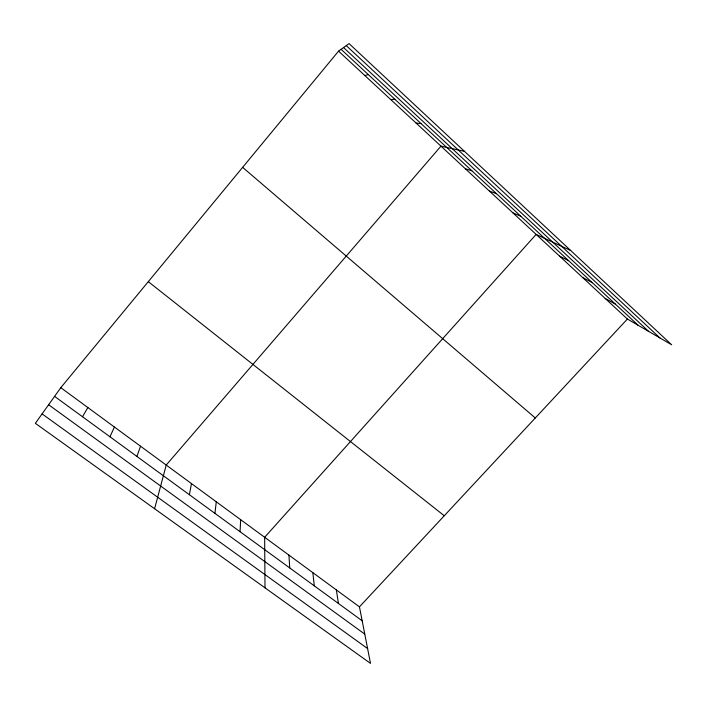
<?xml version="1.0" encoding="UTF-8"?>
<svg xmlns="http://www.w3.org/2000/svg" width="707" height="707" viewBox="0 0 707 707"><rect width="100%" height="100%" fill="white"/><g stroke="black" fill="none" stroke-linecap="round" stroke-linejoin="round"><path stroke-width="1.06" d="M240.053 531.691L240.663 519.689M214.937 513.362L216.271 501.784M189.388 494.723L191.456 483.579M154.594 508.748L166.225 465.056L440.974 146.137L464.49 151.36M136.911 456.439L140.552 446.214M109.965 436.776L114.428 427.046M82.525 416.759L87.854 407.541M60.793 387.683L35.35 423.325L370.495 663.396L359.448 606.862L60.793 387.683L338.547 51.151L349.064 43.604L671.65 344.777L627.401 319.043L338.547 51.151M359.448 606.862L627.401 319.043M364.883 75.569L368.267 74.562M390.715 99.537L394.913 99.316M416.078 123.053L421.045 123.592M465.409 168.805L471.852 170.785M489.412 191.067L496.544 193.718M512.99 212.931L520.785 216.236M570.708 250.534L536.145 234.406L264.648 537.293L265.001 587.826M559.582 256.137L568.649 260.697M582.595 277.48L592.272 282.641M605.201 298.442L615.461 304.187M42.084 413.895L367.596 648.575M48.615 404.749L364.768 634.108M54.589 396.38L362.17 620.781M148.311 281.66L444.27 515.757M242.651 167.356L535.296 417.978M341.101 49.322L638.235 325.344M346.262 45.61L659.985 337.99M343.558 47.555L648.646 331.397M336.346 589.903L338.432 603.469M312.848 572.661L314.297 585.856M288.951 555.128L289.729 567.933"/></g></svg>
